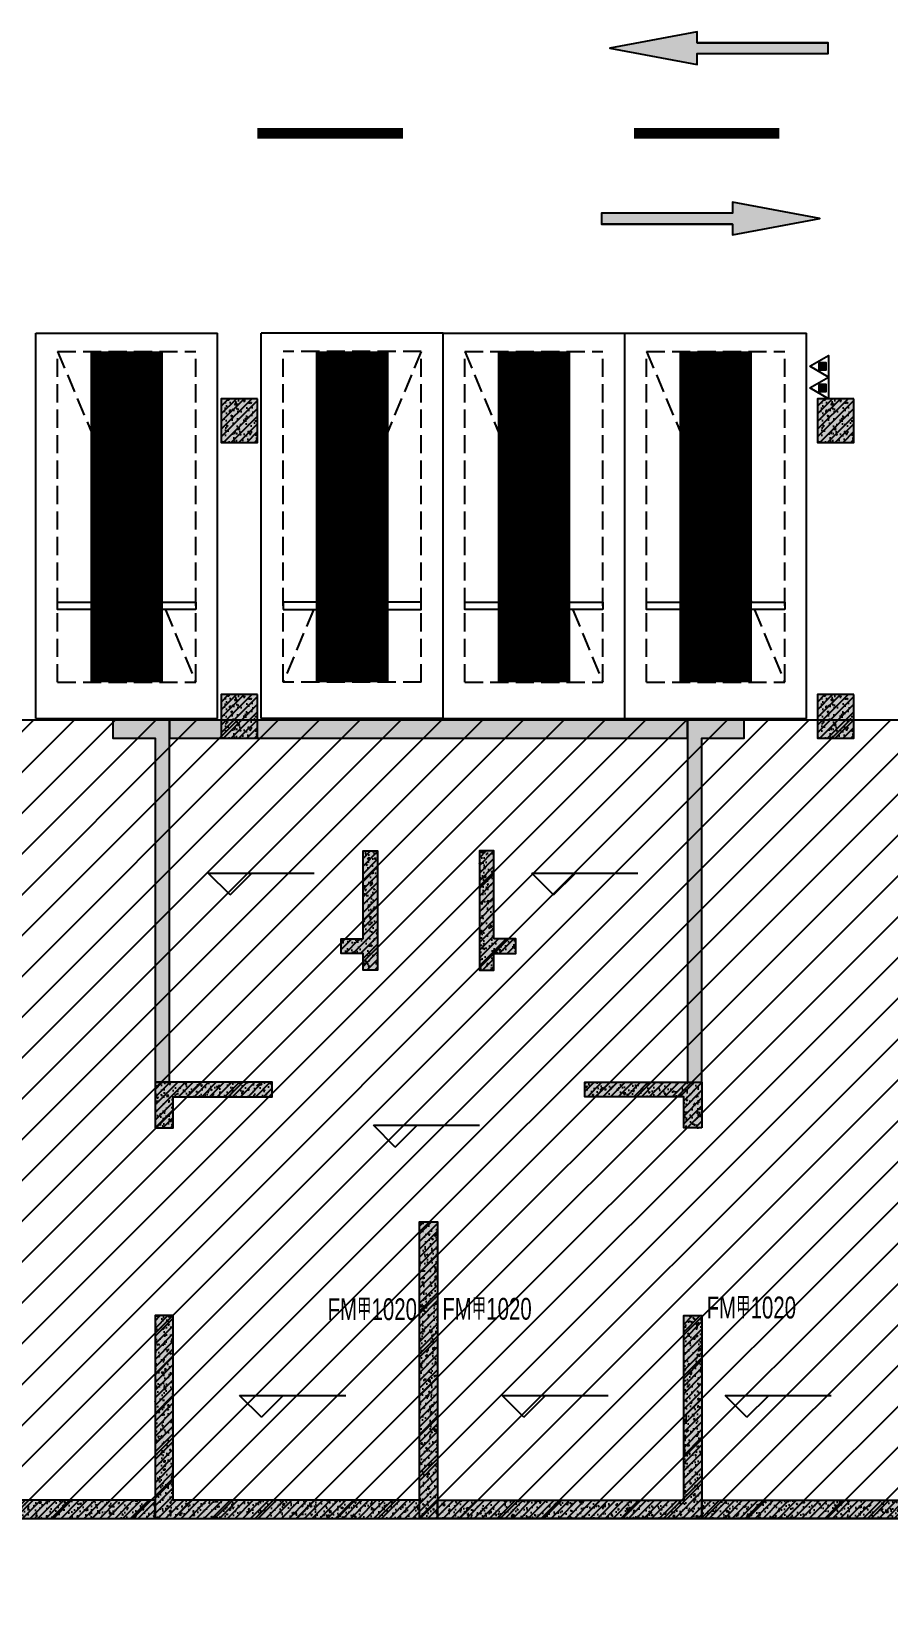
# Model space of a CAD drawing. Extents: x -1338203 to 1886333, y -783476 to 1038610.
# Drawn here: x 766702 to 778479, y 64349 to 86196 of the extents above; entities that cross this region are included whole.
import ezdxf
from ezdxf.enums import TextEntityAlignment as Align

# ---------------------------------------------------------------- set-up
doc = ezdxf.new("R2010")
doc.units = 0
doc.header["$LTSCALE"] = 1000
doc.header["$MEASUREMENT"] = 0
doc.linetypes.add('A-001-平面B2$0$__DASH', pattern=[0.35, 0.25, -0.1])
for name, color, linetype in [('A-001-车位参照B1$0$A-001-车位参照B1$0$0A-P-PKNG-CAR(A)', 43, 'Continuous'), ('A-08-平面B1$0$0A-A-SYMB-DOOR', 135, 'Continuous'), ('A-08-平面B1$0$0A-A-SYMB-ELEV', 150, 'Continuous'), ('A-08-平面B1$0$A01-125-交通核文字编号B2$0$0A-A-SYMB-ELEV', 150, 'Continuous'), ('p-a-regular', 5, 'Continuous'), ('S-08-墙柱B1_1$0$0S-CW-HATCH', 251, 'Continuous'), ('S-08-墙柱B1_1$0$0S-CW-HATCH-UP', 251, 'Continuous'), ('S-08-墙柱B1_1$0$0S-CW-LINE', 72, 'Continuous'), ('S001地下一墙柱$0$S001地下一墙柱$0$0S-CC-LINE', 52, 'Continuous'), ('S001地下一墙柱$0$S001地下一墙柱$0$0S-CW-HATCH', 251, 'Continuous'), ('S001地下一墙柱$0$S001地下一墙柱$0$0S-CW-HATCH-UP', 251, 'Continuous'), ('中心线', 42, 'Continuous'), ('地面指向箭头', 7, 'Continuous'), ('负一层消火栓$0$0P-EQUIP-FH', 7, 'Continuous')]:
    doc.layers.add(name, color=color, linetype=linetype)
doc.layers.add('A-08-平面B1$0$A01-125-交通核文字编号B2$0$AAD-A-MARK', color=6, linetype='Continuous', plot=False)
doc.styles.add('A-08-平面B1$0$AAD-TXT', font='aad-txt.shx', dxfattribs={"width": 0.7, "bigfont": 'aad-hztxt.shx'})
pattern_1 = [(45, (0, 0), (-53.03300858899106, 53.03300858899107), []), (49.99999999999999, (0, 0), (215.178054780226, -18.82564049477853), [22.5, -247.5]), (355, (0, 0), (-41.6254000839, 225.6576401100035), [18, -198]), (100.4514, (17.9315039999783, -1.568802000023425), (173.5528145142065, 206.8318626182861), [19.122057, -210.3426336]), (46.18420000000002, (0, 60), (320.1723145876933, -49.65570429870542), [33.74999999999971, -371.2499999999977]), (96.6356, (26.68102349992841, 55.86200790002476), (280.398811664611, 292.2353612701325), [28.6830864, -315.5139]), (351.1842, (0, 60), (280.3985835400882, 292.2355802775974), [27, -297]), (21, (30, 45), (179.0721156355385, -120.7856671996016), [22.5, -247.5]), (326.0000000000001, (30, 45), (72.99459957647451, 217.5450135140559), [18, -198]), (71.4514, (44.92266990058124, 34.93451819999609), (252.066788574447, 96.75914901298572), [19.122057, -210.3426336]), (37.50000000000001, (0, 0), (3.647956595187201, 99.86815614939344), [0, -195.6, 0, -201, 0, -198.75]), (7.499999999999999, (0, 0), (78.92086123264458, 118.3235135647081), [0, -114.6, 0, -191.1, 0, -75.75]), (327.5, (-66.90000000037253, 0), (160.1467308517227, -6.766461520313927), [0, -75, 0, -234, 0, -310.5]), (317.5, (-96.90000000037253, 0), (174.9558508027159, 30.03149469969532), [0, -97.5, 0, -155.4, 0, -220.5])]
pattern_2 = [(45, (-4257893.903949719, 636368.8343499252), (-53.03300858899106, 53.03300858899107), []), (49.99999999999999, (-4257893.903949719, 636368.8343499252), (215.178054780226, -18.82564049477853), [22.5, -247.5]), (355, (-4257893.903949719, 636368.8343499252), (-41.6254000839, 225.6576401100035), [18, -198]), (100.4514, (-4257875.972445719, 636367.2655479251), (173.5528145142065, 206.8318626182861), [19.122057, -210.3426336]), (46.18420000000002, (-4257893.903949719, 636428.8343499252), (320.1723145876933, -49.65570429870542), [33.74999999999977, -371.2499999999982]), (96.6356, (-4257867.222926219, 636424.6963578251), (280.398811664611, 292.2353612701325), [28.6830864, -315.5139]), (351.1842, (-4257893.903949719, 636428.8343499252), (280.3985835400882, 292.2355802775974), [27, -297]), (21, (-4257863.903949719, 636413.8343499252), (179.0721156355385, -120.7856671996016), [22.5, -247.5]), (326.0000000000001, (-4257863.903949719, 636413.8343499252), (72.99459957647451, 217.5450135140559), [18, -198]), (71.4514, (-4257848.981279819, 636403.768868125), (252.066788574447, 96.75914901298572), [19.122057, -210.3426336]), (37.50000000000001, (-4257893.903949719, 636368.8343499252), (3.647956595187201, 99.86815614939344), [0, -195.6, 0, -201, 0, -198.75]), (7.499999999999999, (-4257893.903949719, 636368.8343499252), (78.92086123264458, 118.3235135647081), [0, -114.6, 0, -191.1, 0, -75.75]), (327.5, (-4257960.803949719, 636368.8343499252), (160.1467308517227, -6.766461520313927), [0, -75, 0, -234, 0, -310.5]), (317.5, (-4257990.803949719, 636368.8343499252), (174.9558508027159, 30.03149469969532), [0, -97.5, 0, -155.4, 0, -220.5])]

# ---------------------------------------------------------------- blocks, each defined once
blk = doc.blocks.new('S-08-墙柱B1_1')
at = {"layer": 'S-08-墙柱B1_1$0$0S-CW-HATCH'}
h = blk.add_hatch(color=256, dxfattribs=at)
h.dxf.hatch_style = 1
h.paths.add_polyline_path([(7090, 3710.000000000116), (7090, 8690.000000000116), (6310, 8690.000000000116), (6310, 8440.000000000116), (6890, 8440.000000000116), (6890, 3710.000000000116)])
h = blk.add_hatch(color=256, dxfattribs=at)
h.dxf.hatch_style = 1
h.paths.add_polyline_path([(7089.999999996275, 8440), (14210, 8440), (14210, 8690.000000000116), (7089.999999996275, 8690.000000000116)])
h = blk.add_hatch(color=256, dxfattribs=at)
h.dxf.hatch_style = 1
h.paths.add_polyline_path([(14410, 3710.000000000116), (14410, 8440.000000000116), (14990, 8440.000000000116), (14990, 8690.000000000116), (14210, 8690.000000000116), (14210, 3710.000000000116)])
h = blk.add_hatch(color=256, dxfattribs=at)
h.dxf.hatch_style = 1
h.paths.add_polyline_path([(9750, 5680.000000000116), (9750, 6890.000000000116), (9950, 6890.000000000116), (9950, 5250.000000000116), (9750, 5250.000000000116), (9750, 5480.000000000116), (9450, 5480.000000000116), (9450, 5680.000000000116)])
h = blk.add_hatch(color=256, dxfattribs=at)
h.dxf.hatch_style = 1
h.paths.add_polyline_path([(11550, 5680.000000000116), (11550, 6890.000000000116), (11350, 6890.000000000116), (11350, 5250.000000000116), (11550, 5250.000000000116), (11550, 5480.000000000116), (11850, 5480.000000000116), (11850, 5680.000000000116)])
h = blk.add_hatch(color=256, dxfattribs=at)
h.dxf.hatch_style = 1
h.paths.add_polyline_path([(6890, 3080.000000000116), (7140, 3080.000000000116), (7140, 3510.000000000116), (8500, 3510.000000000116), (8500, 3710.000000000116), (6890, 3710.000000000116)])
h = blk.add_hatch(color=256, dxfattribs=at)
h.dxf.hatch_style = 1
h.paths.add_polyline_path([(14410, 3080.000000000116), (14160, 3080.000000000116), (14160, 3510.000000000116), (12800, 3510.000000000116), (12800, 3710.000000000116), (14410, 3710.000000000116)])
h = blk.add_hatch(color=256, dxfattribs=at)
h.dxf.hatch_style = 1
h.paths.add_polyline_path([(10775, -2290), (10525, -2290), (10525, 1790), (10775, 1790)])
h = blk.add_hatch(color=256, dxfattribs=at)
h.dxf.hatch_style = 1
h.paths.add_polyline_path([(6890, -2289.999999999884), (10525, -2289.999999999884), (10525, -2039.999999999884), (7140, -2039.999999999884), (7140, 500.0000000001164), (6890, 500.0000000001164)])
h = blk.add_hatch(color=256, dxfattribs=at)
h.dxf.hatch_style = 1
h.paths.add_polyline_path([(14410, -2289.999999999884), (10775, -2289.999999999884), (10775, -2039.999999999884), (14160, -2039.999999999884), (14160, 500.0000000001164), (14410, 500.0000000001164)])
h = blk.add_hatch(color=256, dxfattribs=at)
h.dxf.hatch_style = 1
h.paths.add_polyline_path([(2910, -2289.999999999884), (6890, -2289.999999999884), (6890, -2039.999999999884), (3160, -2039.999999999884), (3160.000000004657, -1359.999999941676), (2910.000000004657, -1359.999999941676)])
h = blk.add_hatch(color=256, dxfattribs=at)
h.dxf.hatch_style = 1
h.paths.add_polyline_path([(18390, -2289.999999999884), (14410, -2289.999999999884), (14410, -2039.999999999884), (18140, -2039.999999999884), (18140, -1360.000000032946), (18390, -1360.000000032946)])
at = {"layer": 'S-08-墙柱B1_1$0$0S-CW-HATCH-UP'}
h = blk.add_hatch(dxfattribs=at)
h.set_pattern_fill('钢筋混凝土', color=256, scale=30)
h.set_pattern_definition(pattern_1)
h.paths.add_polyline_path([(7090, 3710.000000000116), (7090, 8690.000000000116), (6310, 8690.000000000116), (6310, 8440.000000000116), (6890, 8440.000000000116), (6890, 3710.000000000116)])
h = blk.add_hatch(dxfattribs=at)
h.set_pattern_fill('钢筋混凝土', color=256, scale=30)
h.set_pattern_definition([(45, (-4257893.903949719, 636368.8343499252), (-53.03300858899106, 53.03300858899107), []), (49.99999999999999, (-4257893.903949719, 636368.8343499252), (215.178054780226, -18.82564049477853), [22.5, -247.5]), (355, (-4257893.903949719, 636368.8343499252), (-41.6254000839, 225.6576401100035), [18, -198]), (100.4514, (-4257875.972445719, 636367.2655479251), (173.5528145142065, 206.8318626182861), [19.122057, -210.3426336]), (46.18420000000002, (-4257893.903949719, 636428.8343499252), (320.1723145876933, -49.65570429870542), [33.74999999999982, -371.2499999999985]), (96.6356, (-4257867.222926219, 636424.6963578251), (280.398811664611, 292.2353612701325), [28.6830864, -315.5139]), (351.1842, (-4257893.903949719, 636428.8343499252), (280.3985835400882, 292.2355802775974), [27, -297]), (21, (-4257863.903949719, 636413.8343499252), (179.0721156355385, -120.7856671996016), [22.5, -247.5]), (326.0000000000001, (-4257863.903949719, 636413.8343499252), (72.99459957647451, 217.5450135140559), [18, -198]), (71.4514, (-4257848.981279819, 636403.768868125), (252.066788574447, 96.75914901298572), [19.122057, -210.3426336]), (37.50000000000001, (-4257893.903949719, 636368.8343499252), (3.647956595187201, 99.86815614939344), [0, -195.6, 0, -201, 0, -198.75]), (7.499999999999999, (-4257893.903949719, 636368.8343499252), (78.92086123264458, 118.3235135647081), [0, -114.6, 0, -191.1, 0, -75.75]), (327.5, (-4257960.803949719, 636368.8343499252), (160.1467308517227, -6.766461520313927), [0, -75, 0, -234, 0, -310.5]), (317.5, (-4257990.803949719, 636368.8343499252), (174.9558508027159, 30.03149469969532), [0, -97.5, 0, -155.4, 0, -220.5])])
h.paths.add_polyline_path([(7089.999999996275, 8440), (14210, 8440), (14210, 8690.000000000116), (7089.999999996275, 8690.000000000116)])
h = blk.add_hatch(dxfattribs=at)
h.set_pattern_fill('钢筋混凝土', color=256, scale=30)
h.set_pattern_definition(pattern_1)
h.paths.add_polyline_path([(14410, 3710.000000000116), (14410, 8440.000000000116), (14990, 8440.000000000116), (14990, 8690.000000000116), (14210, 8690.000000000116), (14210, 3710.000000000116)])
h = blk.add_hatch(dxfattribs=at)
h.set_pattern_fill('钢筋混凝土', color=256, scale=30)
h.set_pattern_definition(pattern_1)
h.paths.add_polyline_path([(9750, 5680.000000000116), (9750, 6890.000000000116), (9950, 6890.000000000116), (9950, 5250.000000000116), (9750, 5250.000000000116), (9750, 5480.000000000116), (9450, 5480.000000000116), (9450, 5680.000000000116)])
h = blk.add_hatch(dxfattribs=at)
h.set_pattern_fill('钢筋混凝土', color=256, scale=30)
h.set_pattern_definition(pattern_1)
h.paths.add_polyline_path([(11550, 5680.000000000116), (11550, 6890.000000000116), (11350, 6890.000000000116), (11350, 5250.000000000116), (11550, 5250.000000000116), (11550, 5480.000000000116), (11850, 5480.000000000116), (11850, 5680.000000000116)])
h = blk.add_hatch(dxfattribs=at)
h.set_pattern_fill('钢筋混凝土', color=256, scale=30)
h.set_pattern_definition(pattern_1)
h.paths.add_polyline_path([(6890, 3080.000000000116), (7140, 3080.000000000116), (7140, 3510.000000000116), (8500, 3510.000000000116), (8500, 3710.000000000116), (6890, 3710.000000000116)])
h = blk.add_hatch(dxfattribs=at)
h.set_pattern_fill('钢筋混凝土', color=256, scale=30)
h.set_pattern_definition(pattern_1)
h.paths.add_polyline_path([(14410, 3080.000000000116), (14160, 3080.000000000116), (14160, 3510.000000000116), (12800, 3510.000000000116), (12800, 3710.000000000116), (14410, 3710.000000000116)])
h = blk.add_hatch(dxfattribs=at)
h.set_pattern_fill('钢筋混凝土', color=256, scale=30)
h.set_pattern_definition(pattern_1)
h.paths.add_polyline_path([(10775, -2290), (10525, -2290), (10525, 1790), (10775, 1790)])
h = blk.add_hatch(dxfattribs=at)
h.set_pattern_fill('钢筋混凝土', color=256, scale=30)
h.set_pattern_definition(pattern_1)
h.paths.add_polyline_path([(6890, -2289.999999999884), (10525, -2289.999999999884), (10525, -2039.999999999884), (7140, -2039.999999999884), (7140, 500.0000000001164), (6890, 500.0000000001164)])
h = blk.add_hatch(dxfattribs=at)
h.set_pattern_fill('钢筋混凝土', color=256, scale=30)
h.set_pattern_definition(pattern_1)
h.paths.add_polyline_path([(14410, -2289.999999999884), (10775, -2289.999999999884), (10775, -2039.999999999884), (14160, -2039.999999999884), (14160, 500.0000000001164), (14410, 500.0000000001164)])
h = blk.add_hatch(dxfattribs=at)
h.set_pattern_fill('钢筋混凝土', color=256, scale=30)
h.set_pattern_definition(pattern_2)
h.paths.add_polyline_path([(2910, -2289.999999999884), (6890, -2289.999999999884), (6890, -2039.999999999884), (3160, -2039.999999999884), (3160.000000004657, -1359.999999941676), (2910.000000004657, -1359.999999941676)])
h = blk.add_hatch(dxfattribs=at)
h.set_pattern_fill('钢筋混凝土', color=256, scale=30)
h.set_pattern_definition(pattern_2)
h.paths.add_polyline_path([(18390, -2289.999999999884), (14410, -2289.999999999884), (14410, -2039.999999999884), (18140, -2039.999999999884), (18140, -1360.000000032946), (18390, -1360.000000032946)])
at = {"layer": 'S-08-墙柱B1_1$0$0S-CW-LINE'}
for points in [[(7090, 3710.000000000116), (7090, 8690.000000000116), (6310, 8690.000000000116), (6310, 8440.000000000116), (6890, 8440.000000000116), (6890, 3710.000000000116)], [(7089.999999996275, 8440), (14210, 8440), (14210, 8690.000000000116), (7089.999999996275, 8690.000000000116)], [(14410, 3710.000000000116), (14410, 8440.000000000116), (14990, 8440.000000000116), (14990, 8690.000000000116), (14210, 8690.000000000116), (14210, 3710.000000000116)], [(9750, 5680.000000000116), (9750, 6890.000000000116), (9950, 6890.000000000116), (9950, 5250.000000000116), (9750, 5250.000000000116), (9750, 5480.000000000116), (9450, 5480.000000000116), (9450, 5680.000000000116)], [(11550, 5680.000000000116), (11550, 6890.000000000116), (11350, 6890.000000000116), (11350, 5250.000000000116), (11550, 5250.000000000116), (11550, 5480.000000000116), (11850, 5480.000000000116), (11850, 5680.000000000116)], [(6890, 3080.000000000116), (7140, 3080.000000000116), (7140, 3510.000000000116), (8500, 3510.000000000116), (8500, 3710.000000000116), (6890, 3710.000000000116)], [(14410, 3080.000000000116), (14160, 3080.000000000116), (14160, 3510.000000000116), (12800, 3510.000000000116), (12800, 3710.000000000116), (14410, 3710.000000000116)], [(10775, -2290), (10525, -2290), (10525, 1790), (10775, 1790)], [(6890, -2289.999999999884), (10525, -2289.999999999884), (10525, -2039.999999999884), (7140, -2039.999999999884), (7140, 500.0000000001164), (6890, 500.0000000001164)], [(14410, -2289.999999999884), (10775, -2289.999999999884), (10775, -2039.999999999884), (14160, -2039.999999999884), (14160, 500.0000000001164), (14410, 500.0000000001164)], [(2910, -2289.999999999884), (6890, -2289.999999999884), (6890, -2039.999999999884), (3160, -2039.999999999884), (3160.000000004657, -1359.999999941676), (2910.000000004657, -1359.999999941676)], [(18390, -2289.999999999884), (14410, -2289.999999999884), (14410, -2039.999999999884), (18140, -2039.999999999884), (18140, -1360.000000032946), (18390, -1360.000000032946)]]:
    blk.add_lwpolyline(points, close=True, dxfattribs=at)
blk = doc.blocks.new('S001地下一墙柱')
at = {"layer": 'S001地下一墙柱$0$S001地下一墙柱$0$0S-CW-HATCH'}
h = blk.add_hatch(color=256, dxfattribs=at)
h.dxf.hatch_style = 1
h.paths.add_polyline_path([(3441.238618783653, -225739.9997913489), (2941.238618783653, -225739.9997913489), (2941.238618783653, -226339.9997913489), (3441.238618783653, -226339.9997913489)])
h = blk.add_hatch(color=256, dxfattribs=at)
h.dxf.hatch_style = 1
h.paths.add_polyline_path([(11641.22982095927, -225739.9997910928), (11141.22982095927, -225739.9997910928), (11141.22982095927, -226339.9997910928), (11641.22982095927, -226339.9997910928)])
h = blk.add_hatch(color=256, dxfattribs=at)
h.dxf.hatch_style = 1
h.paths.add_polyline_path([(3441.238618783653, -229809.9857062377), (2941.238618783653, -229809.9857062377), (2941.238618783653, -230409.9857062377), (3441.238618783653, -230409.9857062377)])
h = blk.add_hatch(color=256, dxfattribs=at)
h.dxf.hatch_style = 1
h.paths.add_polyline_path([(11641.22982095927, -229809.9857059816), (11141.22982095927, -229809.9857059816), (11141.22982095927, -230409.9857059816), (11641.22982095927, -230409.9857059816)])
at = {"layer": 'S001地下一墙柱$0$S001地下一墙柱$0$0S-CW-HATCH-UP'}
h = blk.add_hatch(dxfattribs=at)
h.set_pattern_fill('钢筋混凝土', color=256, scale=30)
h.set_pattern_definition([(45, (35751.97122129612, -216788.272830675), (-53.03300858899106, 53.03300858899107), []), (49.99999999999999, (35751.97122129612, -216788.272830675), (215.178054780226, -18.82564049477853), [22.5, -247.5]), (355, (35751.97122129612, -216788.272830675), (-41.6254000839, 225.6576401100035), [18, -198]), (100.4514, (35769.9027252961, -216789.841632675), (173.5528145142065, 206.8318626182861), [19.122057, -210.3426336]), (46.18420000000002, (35751.97122129612, -216728.272830675), (320.1723145876933, -49.65570429870542), [33.74999999999616, -371.2499999999692]), (96.6356, (35778.65224479511, -216732.4108227749), (280.398811664611, 292.2353612701325), [28.6830864, -315.5139]), (351.1842, (35751.97122129612, -216728.272830675), (280.3985835400882, 292.2355802775974), [27, -297]), (21, (35781.97122129612, -216743.272830675), (179.0721156355385, -120.7856671996016), [22.5, -247.5]), (326.0000000000001, (35781.97122129612, -216743.272830675), (72.99459957647451, 217.5450135140559), [18, -198]), (71.4514, (35796.8938911967, -216753.3383124747), (252.066788574447, 96.75914901298572), [19.122057, -210.3426336]), (37.50000000000001, (35751.97122129612, -216788.272830675), (3.647956595187201, 99.86815614939344), [0, -195.6, 0, -201, 0, -198.75]), (7.499999999999999, (35751.97122129612, -216788.272830675), (78.92086123264458, 118.3235135647081), [0, -114.6, 0, -191.1, 0, -75.75]), (327.5, (35685.07122129574, -216788.272830675), (160.1467308517227, -6.766461520313927), [0, -75, 0, -234, 0, -310.5]), (317.5, (35655.07122129574, -216788.272830675), (174.9558508027159, 30.03149469969532), [0, -97.5, 0, -155.4, 0, -220.5])])
h.paths.add_polyline_path([(3441.238618783653, -225739.9997913489), (2941.238618783653, -225739.9997913489), (2941.238618783653, -226339.9997913489), (3441.238618783653, -226339.9997913489)])
h = blk.add_hatch(dxfattribs=at)
h.set_pattern_fill('钢筋混凝土', color=256, scale=30)
h.set_pattern_definition([(45, (43951.96242347173, -216788.2728304189), (-53.03300858899106, 53.03300858899107), []), (49.99999999999999, (43951.96242347173, -216788.2728304189), (215.178054780226, -18.82564049477853), [22.5, -247.5]), (355, (43951.96242347173, -216788.2728304189), (-41.6254000839, 225.6576401100035), [18, -198]), (100.4514, (43969.89392747171, -216789.8416324189), (173.5528145142065, 206.8318626182861), [19.122057, -210.3426336]), (46.18420000000002, (43951.96242347173, -216728.2728304189), (320.1723145876933, -49.65570429870542), [33.74999999999616, -371.2499999999692]), (96.6356, (43978.64344697073, -216732.4108225188), (280.398811664611, 292.2353612701325), [28.6830864, -315.5139]), (351.1842, (43951.96242347173, -216728.2728304189), (280.3985835400882, 292.2355802775974), [27, -297]), (21, (43981.96242347173, -216743.2728304189), (179.0721156355385, -120.7856671996016), [22.5, -247.5]), (326.0000000000001, (43981.96242347173, -216743.2728304189), (72.99459957647451, 217.5450135140559), [18, -198]), (71.4514, (43996.88509337232, -216753.3383122185), (252.066788574447, 96.75914901298572), [19.122057, -210.3426336]), (37.50000000000001, (43951.96242347173, -216788.2728304189), (3.647956595187201, 99.86815614939344), [0, -195.6, 0, -201, 0, -198.75]), (7.499999999999999, (43951.96242347173, -216788.2728304189), (78.92086123264458, 118.3235135647081), [0, -114.6, 0, -191.1, 0, -75.75]), (327.5, (43885.06242347136, -216788.2728304189), (160.1467308517227, -6.766461520313927), [0, -75, 0, -234, 0, -310.5]), (317.5, (43855.06242347136, -216788.2728304189), (174.9558508027159, 30.03149469969532), [0, -97.5, 0, -155.4, 0, -220.5])])
h.paths.add_polyline_path([(11641.22982095927, -225739.9997910928), (11141.22982095927, -225739.9997910928), (11141.22982095927, -226339.9997910928), (11641.22982095927, -226339.9997910928)])
h = blk.add_hatch(dxfattribs=at)
h.set_pattern_fill('钢筋混凝土', color=256, scale=30)
h.set_pattern_definition([(45, (35751.97122129612, -220858.2587455638), (-53.03300858899106, 53.03300858899107), []), (49.99999999999999, (35751.97122129612, -220858.2587455638), (215.178054780226, -18.82564049477853), [22.5, -247.5]), (355, (35751.97122129612, -220858.2587455638), (-41.6254000839, 225.6576401100035), [18, -198]), (100.4514, (35769.9027252961, -220859.8275475638), (173.5528145142065, 206.8318626182861), [19.122057, -210.3426336]), (46.18420000000002, (35751.97122129612, -220798.2587455638), (320.1723145876933, -49.65570429870542), [33.74999999999615, -371.2499999999692]), (96.6356, (35778.65224479511, -220802.3967376637), (280.398811664611, 292.2353612701325), [28.6830864, -315.5139]), (351.1842, (35751.97122129612, -220798.2587455638), (280.3985835400882, 292.2355802775974), [27, -297]), (21, (35781.97122129612, -220813.2587455638), (179.0721156355385, -120.7856671996016), [22.5, -247.5]), (326.0000000000001, (35781.97122129612, -220813.2587455638), (72.99459957647451, 217.5450135140559), [18, -198]), (71.4514, (35796.8938911967, -220823.3242273639), (252.066788574447, 96.75914901298572), [19.122057, -210.3426336]), (37.50000000000001, (35751.97122129612, -220858.2587455638), (3.647956595187201, 99.86815614939344), [0, -195.6, 0, -201, 0, -198.75]), (7.499999999999999, (35751.97122129612, -220858.2587455638), (78.92086123264458, 118.3235135647081), [0, -114.6, 0, -191.1, 0, -75.75]), (327.5, (35685.07122129574, -220858.2587455638), (160.1467308517227, -6.766461520313927), [0, -75, 0, -234, 0, -310.5]), (317.5, (35655.07122129574, -220858.2587455638), (174.9558508027159, 30.03149469969532), [0, -97.5, 0, -155.4, 0, -220.5])])
h.paths.add_polyline_path([(3441.238618783653, -229809.9857062377), (2941.238618783653, -229809.9857062377), (2941.238618783653, -230409.9857062377), (3441.238618783653, -230409.9857062377)])
h = blk.add_hatch(dxfattribs=at)
h.set_pattern_fill('钢筋混凝土', color=256, scale=30)
h.set_pattern_definition([(45, (43951.96242347173, -220858.2587453077), (-53.03300858899106, 53.03300858899107), []), (49.99999999999999, (43951.96242347173, -220858.2587453077), (215.178054780226, -18.82564049477853), [22.5, -247.5]), (355, (43951.96242347173, -220858.2587453077), (-41.6254000839, 225.6576401100035), [18, -198]), (100.4514, (43969.89392747171, -220859.8275473077), (173.5528145142065, 206.8318626182861), [19.122057, -210.3426336]), (46.18420000000002, (43951.96242347173, -220798.2587453077), (320.1723145876933, -49.65570429870542), [33.74999999999615, -371.2499999999692]), (96.6356, (43978.64344697073, -220802.3967374075), (280.398811664611, 292.2353612701325), [28.6830864, -315.5139]), (351.1842, (43951.96242347173, -220798.2587453077), (280.3985835400882, 292.2355802775974), [27, -297]), (21, (43981.96242347173, -220813.2587453077), (179.0721156355385, -120.7856671996016), [22.5, -247.5]), (326.0000000000001, (43981.96242347173, -220813.2587453077), (72.99459957647451, 217.5450135140559), [18, -198]), (71.4514, (43996.88509337232, -220823.3242271078), (252.066788574447, 96.75914901298572), [19.122057, -210.3426336]), (37.50000000000001, (43951.96242347173, -220858.2587453077), (3.647956595187201, 99.86815614939344), [0, -195.6, 0, -201, 0, -198.75]), (7.499999999999999, (43951.96242347173, -220858.2587453077), (78.92086123264458, 118.3235135647081), [0, -114.6, 0, -191.1, 0, -75.75]), (327.5, (43885.06242347136, -220858.2587453077), (160.1467308517227, -6.766461520313927), [0, -75, 0, -234, 0, -310.5]), (317.5, (43855.06242347136, -220858.2587453077), (174.9558508027159, 30.03149469969532), [0, -97.5, 0, -155.4, 0, -220.5])])
h.paths.add_polyline_path([(11641.22982095927, -229809.9857059816), (11141.22982095927, -229809.9857059816), (11141.22982095927, -230409.9857059816), (11641.22982095927, -230409.9857059816)])
at = {"layer": 'S001地下一墙柱$0$S001地下一墙柱$0$0S-CC-LINE'}
for points in [[(3441.238618783653, -225739.9997913489), (2941.238618783653, -225739.9997913489), (2941.238618783653, -226339.9997913489), (3441.238618783653, -226339.9997913489)], [(11641.22982095927, -225739.9997910928), (11141.22982095927, -225739.9997910928), (11141.22982095927, -226339.9997910928), (11641.22982095927, -226339.9997910928)], [(3441.238618783653, -229809.9857062377), (2941.238618783653, -229809.9857062377), (2941.238618783653, -230409.9857062377), (3441.238618783653, -230409.9857062377)], [(11641.22982095927, -229809.9857059816), (11141.22982095927, -229809.9857059816), (11141.22982095927, -230409.9857059816), (11641.22982095927, -230409.9857059816)]]:
    blk.add_lwpolyline(points, close=True, dxfattribs=at)
at = {"ltscale": 0.002}
blk.add_blockref('S-08-墙柱B1_1', (-4858.766973266378, -238849.9999682523), dxfattribs=at)
blk = doc.blocks.new('负一层消火栓$0$$TwtSys$00000546')
h = blk.add_hatch()
h.set_pattern_fill('ANSI31', color=256, scale=200, style=0)
h.set_pattern_definition([(45, (-38543.80223862439, -6670.830405693208), (-17.67766952966369, 17.67766952966369), [])])
h.paths.add_polyline_path([(-64.92232553117356, 173.7449990885525), (64.922325531159, 173.7449990885525), (64.922325531159, 43.90034802621994), (-64.92232553117356, 43.90034802621994)])
for points in [[(0, 343.6163707387423), (-198.3870041439732, 0), (198.3870041439732, 0)], [(-64.92232553117356, 173.7449990885525), (64.922325531159, 173.7449990885525), (64.922325531159, 43.90034802621994), (-64.92232553117356, 43.90034802621994)]]:
    blk.add_lwpolyline(points, close=True)
blk = doc.blocks.new('负一层消火栓')
at = {"layer": '负一层消火栓$0$0P-EQUIP-FH', "xscale": -0.7500000000000013, "yscale": 0.7500000000000013, "zscale": 0.75, "rotation": 90}
for p in [(11291.27161501837, -225293.7187195651), (11291.27161501837, -225591.2992257809)]:
    blk.add_blockref('负一层消火栓$0$$TwtSys$00000546', p, dxfattribs=at)
blk = doc.blocks.new('直行')
at = {"layer": '地面指向箭头'}
blk.add_hatch(color=251, dxfattribs=at).paths.add_polyline_path([(-29241.18088326603, 4059962.360158878), (-29466.27287976909, 4058761.86951086), (-29316.21154876752, 4058761.86951086), (-29316.21154876659, 4056961.133538832), (-29166.15021776455, 4056961.133538832), (-29166.15021776501, 4058761.86951086), (-29016.0888867625, 4058761.86951086)])
at = {"layer": '地面指向箭头', "color": 251}
blk.add_lwpolyline([(-29316.21154876472, 4058761.869510867), (-29316.21154876472, 4056961.133538832), (-29316.21154876472, 4058761.869510867), (-29316.21154876472, 4058761.869510867), (-29466.27287976723, 4058761.869510867), (-29241.18088326324, 4059962.36015889), (-29016.08888675878, 4058761.869510867), (-29166.15021776175, 4058761.869510867), (-29166.15021776129, 4056961.133538832), (-29316.21154876472, 4056961.133538832), (-29316.21154876472, 4056961.133538832)], dxfattribs=at)
blk = doc.blocks.new('A$C9cb663f1')
at = {"layer": '中心线', "color": 251, "const_width": 150}
for points in [[(357159.1138578285, -276962.2367609942), (359159.1138578285, -276962.2367609942)], [(362335.219179125, -276962.2367609942), (364335.219179125, -276962.2367609942)]]:
    blk.add_lwpolyline(points, dxfattribs=at)
at = {"layer": '地面指向箭头', "color": 251}
for p, xscale, rotation in [((4421968.186999383, -305031.416562235), -1.000000000000002, 90), ((-3695071.485021166, -248893.0569597534), -1, 270)]:
    blk.add_blockref('直行', p, dxfattribs=dict(at, xscale=xscale, rotation=rotation))
blk = doc.blocks.new('A-001-车位参照B1$0$A-001-车位参照B1$0$A-001-车位参照B1$0$ddd')
for p, q in [((4.126253770664334e-06, 2500.25194072735), (-0.1188323362439405, 0.2519431115360931)), ((4.126253770664334e-06, 2500.25194072735), (5299.999998165789, 2500.000000000116)), ((5299.999998165789, 2500.000000000116), (5299.881161643672, 2.861139364540577e-06)), ((-0.1188323362439405, 0.2519431115360931), (5299.881161643672, 2.861139364540577e-06))]:
    blk.add_line(p, q)
at = {"linetype": 'A-001-平面B2$0$__DASH'}
for p, q in [((499.9857431785349, 2200.228166103363), (499.8954274789721, 300.2281684875488)), ((499.9857431785349, 2200.228166103363), (5049.98573805255, 2200.011883735657)), ((5049.98573805255, 2200.011883735657), (5049.895422293368, 300.0118861198425)), ((499.8954274789721, 300.2281684875488), (5049.895422293368, 300.0118861198425))]:
    blk.add_line(p, q, dxfattribs=at)
blk.add_lwpolyline([(5049.98573805255, 2200.011883735657), (499.8954274789721, 300.2281684875488)], dxfattribs=at)
blk.add_lwpolyline([(1499.895426346484, 300.180634021759), (1499.985742046047, 2200.180631637573), (1599.985741926837, 2200.175878047943), (1599.895426227275, 300.1758804321289)], close=True)
at = {"layer": 'p-a-regular', "ltscale": 0.002, "const_width": 999.9999999999999}
blk.add_lwpolyline([(499.9405853287608, 1250.228167295456), (5049.940580172959, 1250.011884927866)], dxfattribs=at)
blk = doc.blocks.new('A-08-平面B1$0$A$C725c848c')
at = {"layer": 'A-08-平面B1$0$A01-125-交通核文字编号B2$0$0A-A-SYMB-ELEV'}
for p, q in [((-494.5125119400909, 3473.730001667514), (-794.5125119400909, 3773.730001667514)), ((-794.5125119400909, 3773.730001667514), (664.0464705591439, 3773.730001667514)), ((-494.5125119400909, 3473.730001667514), (-194.5125119400909, 3773.730001667514)), ((22094.51251194009, 3773.730001667514), (20635.95352944086, 3773.730001667514)), ((21794.51251194009, 3473.730001667514), (21494.51251194009, 3773.730001667514)), ((21794.51251194009, 3473.730001667514), (22094.51251194009, 3773.730001667514))]:
    blk.add_line(p, q, dxfattribs=at)
at = {"layer": 'A-08-平面B1$0$A01-125-交通核文字编号B2$0$AAD-A-MARK'}
for p, q in [((0, 0), (0, 200)), ((0, 0), (200, 0)), ((21300, 0), (21100, 0)), ((21300, 0), (21300, 200))]:
    blk.add_line(p, q, dxfattribs=at)
for centre in [(0, 0), (21300, 0)]:
    blk.add_circle(centre, 100, dxfattribs=at)
blk = doc.blocks.new('A-08-平面B1')
at = {"layer": 'A-08-平面B1$0$0A-A-SYMB-ELEV'}
for p, q in [((7921.434438112192, 6286.655629801448), (7621.434438112192, 6586.655629801448)), ((7621.434438112192, 6586.655629801448), (9079.993420611427, 6586.655629801448)), ((7921.434438112192, 6286.655629801448), (8221.434438112192, 6586.655629801448)), ((12370.98174829129, 6286.655629801448), (12070.98174829129, 6586.655629801448)), ((12070.98174829129, 6586.655629801448), (13529.54073079053, 6586.655629801448)), ((12370.98174829129, 6286.655629801448), (12670.98174829129, 6586.655629801448)), ((10193.09751918633, 2818.320260776323), (9893.097519186325, 3118.320260776323)), ((9893.097519186325, 3118.320260776323), (11351.65650168556, 3118.320260776323)), ((10193.09751918633, 2818.320260776323), (10493.09751918633, 3118.320260776323)), ((8353.501098627225, -897.9374980950961), (8053.501098627225, -597.9374980950961)), ((8053.501098627225, -597.9374980950961), (9512.06008112646, -597.9374980950961)), ((8353.501098627225, -897.9374980950961), (8653.501098627225, -597.9374980950961)), ((11961.53847099561, -897.9374980950961), (11661.53847099561, -597.9374980950961)), ((11661.53847099561, -597.9374980950961), (13120.09745349485, -597.9374980950961)), ((11961.53847099561, -897.9374980950961), (12261.53847099561, -597.9374980950961)), ((15029.57352162991, -897.9374980950961), (14729.57352162991, -597.9374980950961)), ((14729.57352162991, -597.9374980950961), (16188.13250412914, -597.9374980950961)), ((15029.57352162991, -897.9374980950961), (15329.57352162991, -597.9374980950961))]:
    blk.add_line(p, q, dxfattribs=at)
blk.add_blockref('A-08-平面B1$0$A$C725c848c', (0, 0))
at = {"layer": 'A-08-平面B1$0$0A-A-SYMB-DOOR', "style": 'A-08-平面B1$0$AAD-TXT', "width": 0.7}
for p in [(9261.940191153437, 587.2110706093954), (10839.80922737345, 593.8352407275233), (14474.80922737345, 610.7055474652443)]:
    blk.add_text('FM甲1020', height=300, dxfattribs=at).set_placement(p, align=Align.MIDDLE_LEFT)

msp = doc.modelspace()

# ---------------------------------------------------------------- hatches: boundary and pattern name
at = {"ltscale": 0.002}
h = msp.add_hatch(dxfattribs=at)
h.set_pattern_fill('ANSI31', color=8, scale=250)
h.set_pattern_definition([(45, (321361.5278338774, 273455.1981963554), (-280.633003783411, 280.633003783411), [])])
h.paths.add_polyline_path([(754416.5997098314, 71729.07370532717), (750756.5997098314, 71729.07370532717), (750756.5997098314, 69175.81617401674), (749856.5997098314, 69175.81617401674), (749856.5997098314, 65749.07370531413), (758346.5997098314, 65749.07370532717), (758346.5997093304, 64749.07370532717), (758196.5997098314, 64749.07370532717), (758196.5997098314, 64349.07370532717), (764816.5997098314, 64349.07370532694), (764816.5997098314, 64749.07370532694), (764666.5997108298, 64749.07370532717), (764666.5997108298, 65749.07370532694), (779646.5997098314, 65749.07370532694), (779646.5997098314, 64749.07370532717), (779496.5997098314, 64749.07370532717), (779496.5997098314, 64349.07370532717), (786116.5997098314, 64349.07370532717), (786116.5997098314, 64749.07370532717), (785966.5997098314, 64749.07370532717), (785966.5997098314, 65749.07370532717), (793556.5997098314, 65749.07370532717), (793556.5997098314, 67299.07370497409), (797926.599709851, 67299.07370497409), (797926.599709851, 69749.07370549574), (797926.59971695, 69749.07370549574), (797926.5997382479, 78849.07370482461), (793306.5997387266, 78849.07381751615), (793306.5995989332, 71729.07369398169), (789896.5997240294, 71729.07381754013), (789896.5997382274, 75939.0738842035), (789896.5997098314, 75939.0738842035), (789896.5997098314, 76729.07370532717), (787896.5997098314, 76729.07370532671), (783966.5997098314, 76729.07370532671), (783966.8938336207, 79199.07370532717), (780846.8938336207, 79199.07370532717), (780846.5997098314, 76729.07370532717), (763466.5997108298, 76729.07370532717), (763466.5997108298, 79199.07370532717), (760346.5997098314, 79199.07370532717), (760346.5997098314, 76729.07370532717), (756416.5997098314, 76729.07370532717), (754416.5997098314, 76729.07370532717)])

# ---------------------------------------------------------------- linework, layer by layer
at = {"color": 3, "flags": 128}
for points in [[(780846.5997098314, 76729.07370532717), (763466.5997108298, 76729.07370532717), (763466.5997108298, 79199.07370532717), (760346.5997098314, 79199.07370532717), (760346.5997098314, 76729.07370532717), (756416.5997098314, 76729.07370532717), (756416.5997098314, 76729.07370532717), (754416.5997098314, 76729.07370532717)], [(749856.5997098314, 65749.07370531413), (758346.5997098314, 65749.07370532717), (758346.5997093304, 64749.07370532717), (758196.5997098314, 64749.07370532717), (758196.5997098314, 64349.07370532717), (764816.5997098314, 64349.07370532694), (764816.5997098314, 64749.07370532694), (764666.5997108298, 64749.07370532717), (764666.5997108298, 65749.07370532694), (779646.5997098314, 65749.07370532694)]]:
    msp.add_lwpolyline(points, dxfattribs=at)

# ---------------------------------------------------------------- block references
at = {"ltscale": 0.002}
for name, p in [('S001地下一墙柱', (766365.3666062295, 306889.0737770413)), ('负一层消火栓', (766365.3666062295, 306889.0733680874)), ('A$C9cb663f1', (412646.1906152107, 361761.3106022525)), ('A-08-平面B1', (761506.5997108363, 68039.07351160381))]:
    msp.add_blockref(name, p, dxfattribs=at)
at = {"layer": 'A-001-车位参照B1$0$A-001-车位参照B1$0$0A-P-PKNG-CAR(A)', "linetype": 'Continuous'}
for p, rotation in [((769256.724102859, 76749.07076813874), 90.00272354060819), ((774856.7241007673, 76749.07076804026), 90.00272354060814), ((777356.7241007673, 76749.07076804014), 90.00272354060814)]:
    msp.add_blockref('A-001-车位参照B1$0$A-001-车位参照B1$0$A-001-车位参照B1$0$ddd', p, dxfattribs=dict(at, rotation=rotation))
at = {"layer": 'A-001-车位参照B1$0$A-001-车位参照B1$0$0A-P-PKNG-CAR(A)', "linetype": 'Continuous', "xscale": -1, "rotation": 269.9972764593918}
msp.add_blockref('A-001-车位参照B1$0$A-001-车位参照B1$0$A-001-车位参照B1$0$ddd', (769856.7241141355, 76749.07076813874), dxfattribs=at)

doc.saveas('drawing.dxf')
